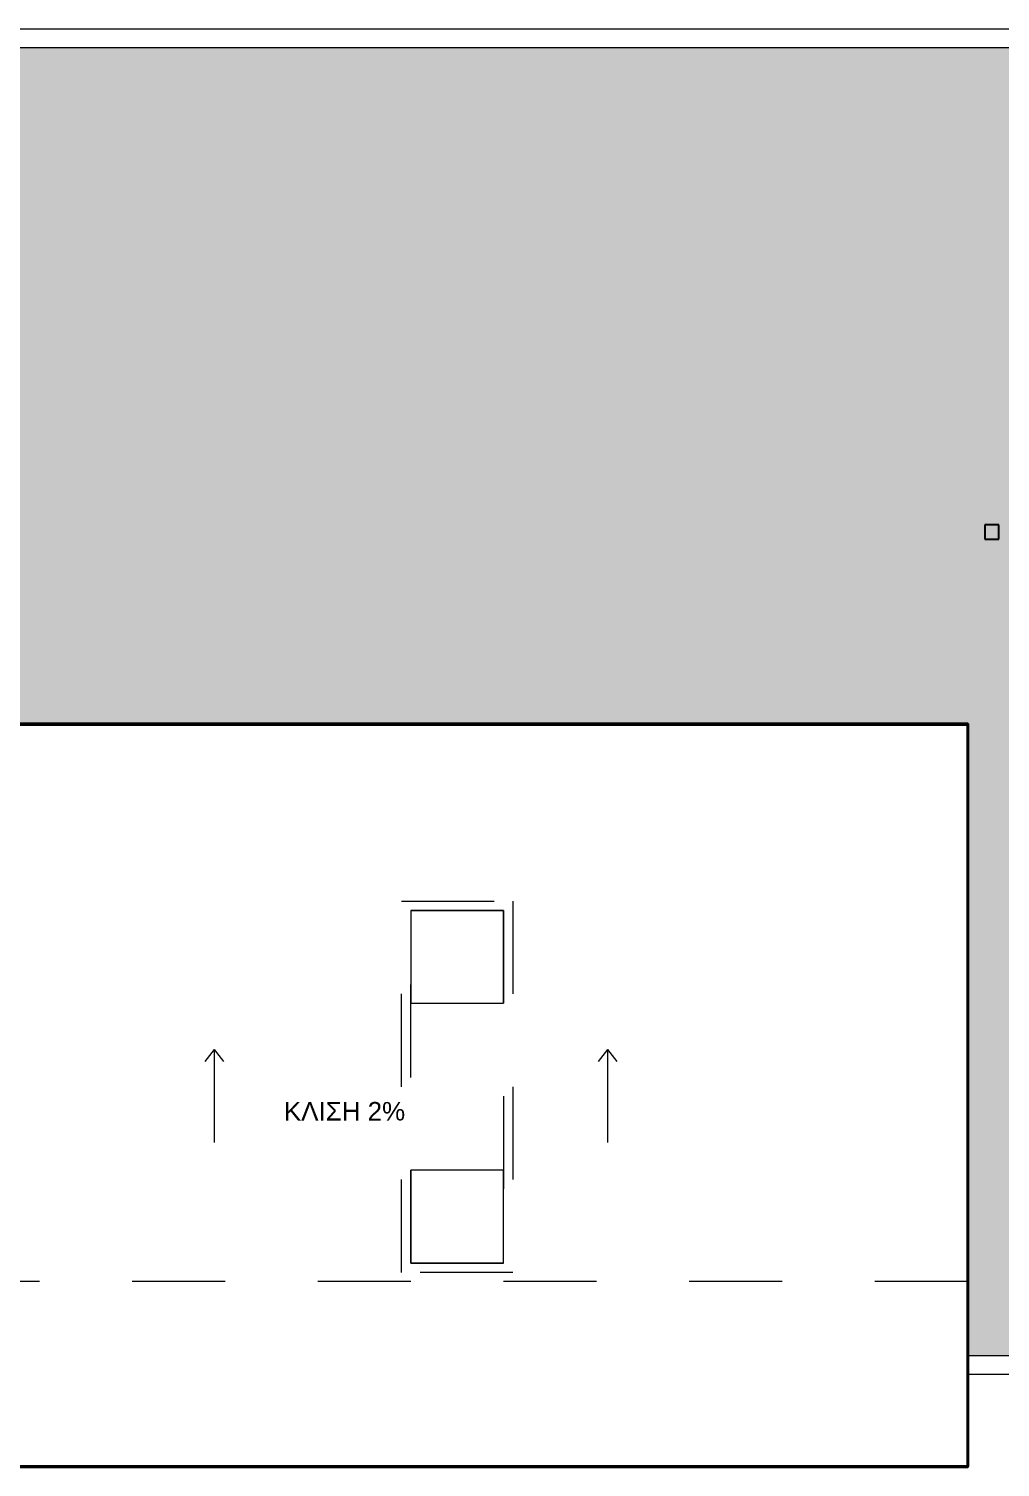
# Model space of a CAD drawing. Header units: millimetres. Extents: x -2.1 to 56.3, y -12 to 10.2.
# Drawn here: x 10.758 to 11.804, y -10.321 to -8.771 of the extents above; entities that cross this region are included whole.
import ezdxf

# ---------------------------------------------------------------- set-up
doc = ezdxf.new("R2010")
doc.units = ezdxf.units.MM
doc.header["$LTSCALE"] = 0.01
doc.linetypes.add('ACAD_ISO02W100', pattern=[15, 12, -3])
for name, color, linetype, lineweight in [('0.4', 252, 'Continuous', 40), ('CONCRETE', 253, 'Continuous', 30), ('HIDDEN', 254, 'Continuous', 20), ('PROVOLH', 81, 'Continuous', 5), ('SYMBOLS', 51, 'Continuous', 15)]:
    doc.layers.add(name, color=color, linetype=linetype, lineweight=lineweight)
doc.layers.add('HATCH WOOD', color=35, linetype='Continuous', lineweight=9, true_color=0x96704a)
doc.layers.add('TREE', color=97, linetype='Continuous', lineweight=25, true_color=0x3f8845, transparency=0.3)
doc.layers.add('ΤΕΧΤ', color=35, linetype='Continuous')
doc.styles.get("Standard").update_dxf_attribs({"font": 'arial.ttf'})

# ---------------------------------------------------------------- blocks, each defined once
blk = doc.blocks.new('DENDRO2-K')
at = {"linetype": 'Continuous'}
for p, q in [((-0.27, 1.81), (-0.27, 1.85)), ((-0.27, 1.85), (-0.23, 1.85)), ((-0.23, 1.85), (-0.23, 1.81)), ((-0.23, 1.81), (-0.27, 1.81))]:
    blk.add_line(p, q, dxfattribs=at)

msp = doc.modelspace()

# ---------------------------------------------------------------- hatches: boundary and pattern name
at = {"layer": 'HATCH WOOD', "transparency": 33554623}
h = msp.add_hatch(dxfattribs=at)
h.set_pattern_fill('AR-SAND', color=256, scale=0.00089)
h.set_pattern_definition([(37.5, (3.11442, -19.738717), (-0.00142403, 0.04355778), [0, -0.03436112, 0, -0.0384302, 0, -0.03673475]), (7.5, (3.11442, -19.73872), (0.04000757, 0.06379743), [0, -0.01853692, 0, -0.03097022, 0, -0.01186815]), (327.5, (3.086613, -19.738717), (0.07039832, 0.00012791), [0, -0.011303, 0, -0.0406908, 0, -0.0531241]), (317.5, (3.086613, -19.73872), (0.06795652, 0.0198407), [0, -0.0056515, 0, -0.02667508, 0, -0.0305181])])
h.paths.add_polyline_path([(13.2994, -8.7907), (9.6394, -8.7907), (9.6394, -9.5207), (11.7694, -9.5207), (11.7694, -10.2007), (13.2994, -10.2007)])

# ---------------------------------------------------------------- linework, layer by layer
at = {"layer": '0.4'}
msp.add_lwpolyline([(9.3694, -9.5198), (11.7694, -9.5198), (11.7694, -10.3198), (9.3694, -10.3198)], close=True, dxfattribs=at)
at = {"layer": 'CONCRETE'}
msp.add_lwpolyline([(9.3694, -9.5207), (11.7694, -9.5207), (11.7694, -10.3207), (9.3694, -10.3207)], close=True, dxfattribs=at)
at = {"layer": 'HIDDEN', "linetype": 'ACAD_ISO02W100', "ltscale": 0.4}
msp.add_line((11.7694, -10.1207), (9.3694, -10.1207), dxfattribs=at)
at = {"layer": 'HIDDEN', "linetype": 'ACAD_ISO02W100', "ltscale": 0.04}
for points in [[(11.1594, -9.7107), (11.2794, -9.7107), (11.2794, -10.1107), (11.1594, -10.1107)], [(11.1694, -9.8207), (11.2694, -9.8207), (11.2694, -9.7207), (11.1694, -9.7207)], [(11.1694, -9.8207), (11.2694, -9.8207), (11.2694, -9.7207), (11.1694, -9.7207)], [(11.1694, -9.7207), (11.2694, -9.7207), (11.2694, -10.1007), (11.1694, -10.1007)], [(11.1694, -10.1007), (11.2694, -10.1007), (11.2694, -10.0007), (11.1694, -10.0007)], [(11.1694, -10.1007), (11.2694, -10.1007), (11.2694, -10.0007), (11.1694, -10.0007)]]:
    msp.add_lwpolyline(points, close=True, dxfattribs=at)
at = {"layer": 'PROVOLH'}
for points in [[(9.6194, -9.5207), (9.6194, -8.7707), (13.3194, -8.7707), (13.3194, -10.2207), (11.7694, -10.2207)], [(9.6394, -9.5207), (9.6394, -8.7907), (13.2994, -8.7907), (13.2994, -10.2007), (11.7694, -10.2007)]]:
    msp.add_lwpolyline(points, dxfattribs=at)
at = {"layer": 'SYMBOLS'}
for p, q in [((10.9576, -9.8707), (10.9476, -9.8835)), ((10.9576, -9.8707), (10.9576, -9.9707)), ((10.9576, -9.8707), (10.9676, -9.8835)), ((11.3813, -9.8707), (11.3713, -9.8835)), ((11.3813, -9.8707), (11.3813, -9.9707)), ((11.3813, -9.8707), (11.3913, -9.8835))]:
    msp.add_line(p, q, dxfattribs=at)

# ---------------------------------------------------------------- block references
at = {"layer": 'TREE', "xscale": -0.3807723067500011, "yscale": 0.3807723067500011, "zscale": 0.334276024097182, "rotation": 90}
msp.add_blockref('DENDRO2-K', (12.4922, -9.4082), dxfattribs=at)

# ---------------------------------------------------------------- texts
at = {"layer": 'ΤΕΧΤ', "insert": (11.0327, -9.9271), "char_height": 0.02, "attachment_point": 1}
msp.add_mtext_dynamic_manual_height_columns('ΚΛΙΣΗ 2%', width=0.789379, gutter_width=0.5, heights=[0], dxfattribs=at)

doc.saveas('drawing.dxf')
